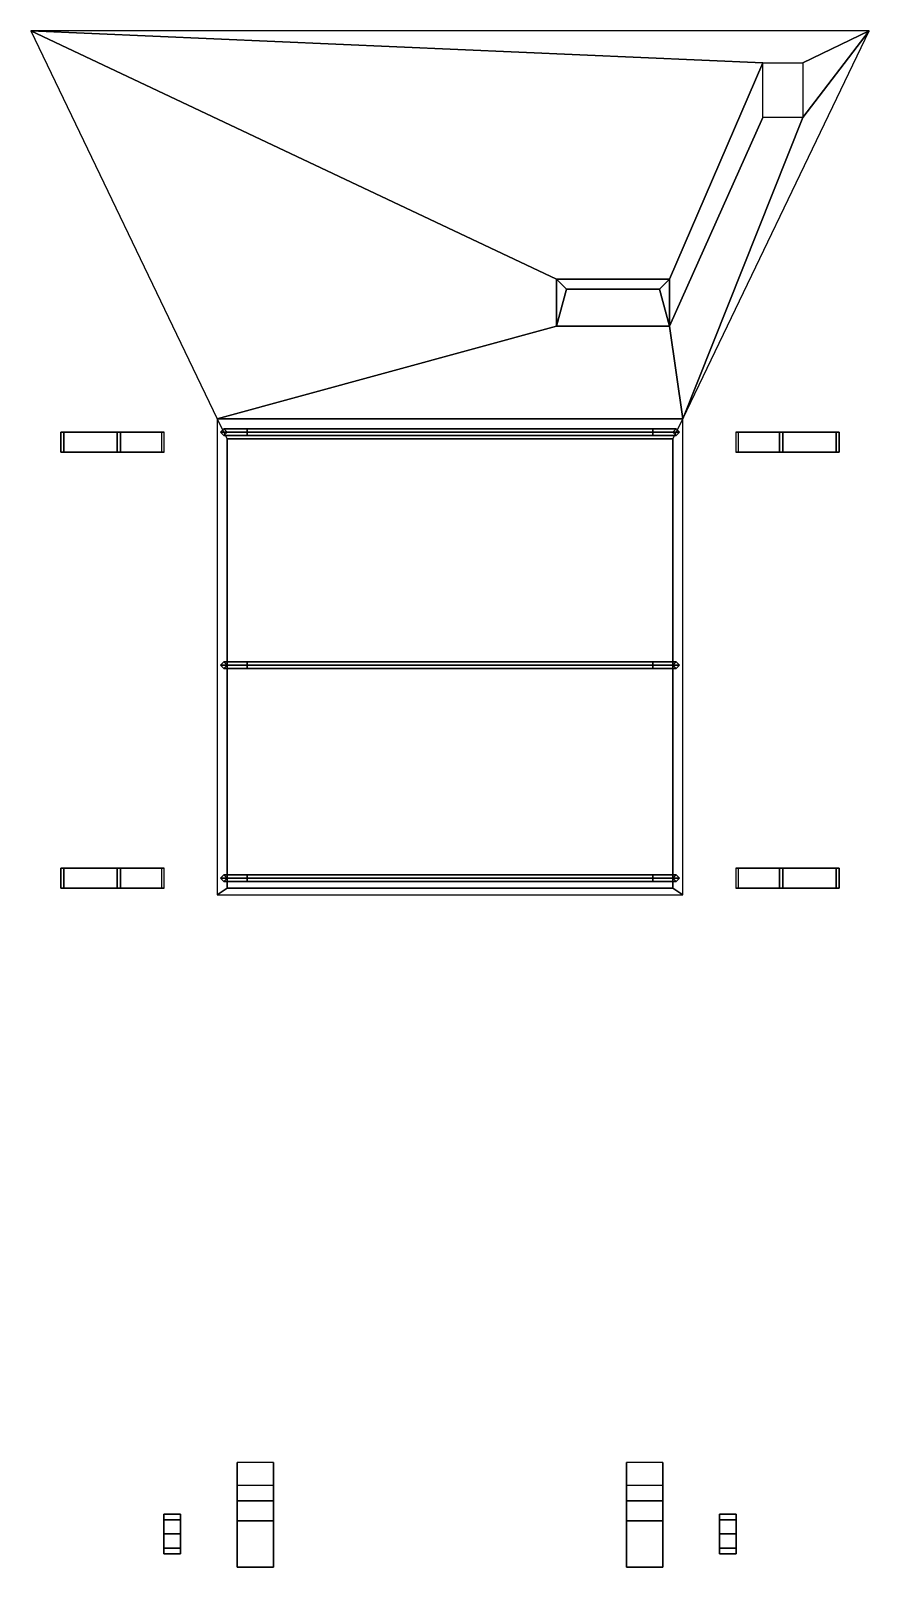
# Model space of a CAD drawing. Extents: x -1.26 to 1.26, y -2.49 to 2.13.
import ezdxf

# ---------------------------------------------------------------- set-up
doc = ezdxf.new("R2010")
doc.units = 0
doc.layers.add('BERGE_BASE', color=4, linetype='CONTINUOUS')

msp = doc.modelspace()

# ---------------------------------------------------------------- linework, layer by layer
at = {"layer": 'BERGE_BASE'}
for points in [[(-1.26, 2.1263, 1.17), (0.94, 2.03, 1.2253), (1.06, 2.03, 1.2253), (1.26, 2.1263, 1.17)], [(-1.26, 2.1263, 1.17), (0.32, 1.38, 1.5987), (0.66, 1.38, 1.5987), (0.94, 2.03, 1.2253)], [(-1.26, 2.1263, 1.17), (-0.7, 0.96, 1.84), (0.32, 1.2385, 1.68), (0.32, 1.38, 1.5987)], [(1.06, 1.8652, 1.32), (0.7, 0.96, 1.84), (1.26, 2.1263, 1.17)], [(1.06, 2.03, 1.2253), (1.06, 1.8652, 1.32), (1.26, 2.1263, 1.17)], [(0.94, 2.03, 1.2253), (0.66, 1.38, 1.5987), (0.66, 1.2385, 1.68), (0.94, 1.8652, 1.32)], [(0.94, 1.8652, 1.32), (0.66, 1.2385, 1.68), (0.7, 0.96, 1.84), (1.06, 1.8652, 1.32)], [(0.32, 1.38, 1.63), (0.35, 1.35, 1.68), (0.63, 1.35, 1.68), (0.66, 1.38, 1.63)], [(0.32, 1.38, 1.5987), (0.32, 1.38, 1.63), (0.66, 1.38, 1.63), (0.66, 1.38, 1.5987)], [(0.32, 1.2385, 1.68), (0.32, 1.2385, 1.68), (0.35, 1.35, 1.68), (0.32, 1.38, 1.63)], [(0.32, 1.2385, 1.68), (0.32, 1.2385, 1.68), (0.32, 1.38, 1.63), (0.32, 1.38, 1.5987)], [(0.35, 1.35, 1.68), (0.32, 1.2385, 1.68), (0.66, 1.2385, 1.68), (0.63, 1.35, 1.68)], [(0.66, 1.38, 1.63), (0.63, 1.35, 1.68), (0.66, 1.2385, 1.68)], [(0.66, 1.38, 1.5987), (0.66, 1.38, 1.63), (0.66, 1.2385, 1.68)], [(0.32, 1.2385, 1.68), (-0.7, 0.96, 1.84), (0.7, 0.96, 1.84), (0.66, 1.2385, 1.68)], [(-0.7, 0.96, 1.84), (-0.7, -0.47, 1.84), (-0.67, -0.45, 1.84), (-0.67, 0.9, 1.84)], [(0.7, 0.96, 1.84), (-0.7, 0.96, 1.84), (-0.67, 0.9, 1.84), (0.67, 0.9, 1.84)], [(-0.68, 0.93, 1.91), (-0.69, 0.92, 1.91), (-0.61, 0.92, 1.98), (-0.61, 0.93, 1.97)], [(-0.68, 0.93, 1.84), (-0.69, 0.92, 1.84), (-0.69, 0.92, 1.91), (-0.68, 0.93, 1.91)], [(-0.67, 0.92, 1.91), (-0.68, 0.93, 1.91), (-0.61, 0.93, 1.97), (-0.61, 0.92, 1.96)], [(-0.67, 0.92, 1.84), (-0.68, 0.93, 1.84), (-0.68, 0.93, 1.91), (-0.67, 0.92, 1.91)], [(0.61, 0.92, 1.98), (0.61, 0.93, 1.97), (-0.61, 0.93, 1.97), (-0.61, 0.92, 1.98)], [(0.61, 0.93, 1.97), (0.61, 0.92, 1.96), (-0.61, 0.92, 1.96), (-0.61, 0.93, 1.97)], [(0.69, 0.92, 1.91), (0.68, 0.93, 1.91), (0.61, 0.93, 1.97), (0.61, 0.92, 1.98)], [(0.68, 0.93, 1.91), (0.67, 0.92, 1.91), (0.61, 0.92, 1.96), (0.61, 0.93, 1.97)], [(0.67, 0.9, 1.84), (0.67, -0.45, 1.84), (0.7, -0.47, 1.84), (0.7, 0.96, 1.84)], [(0.68, 0.93, 1.84), (0.67, 0.92, 1.84), (0.67, 0.92, 1.91), (0.68, 0.93, 1.91)], [(0.69, 0.92, 1.84), (0.68, 0.93, 1.84), (0.68, 0.93, 1.91), (0.69, 0.92, 1.91)], [(-1, 0.92, 1.65), (-1.17, 0.92, 1.42), (-1.17, 0.86, 1.42), (-1, 0.86, 1.65)], [(-0.99, 0.92, 1.64), (-1.16, 0.92, 1.4), (-1.17, 0.92, 1.42), (-1, 0.92, 1.65)], [(-1.17, 0.86, 1.42), (-1.17, 0.92, 1.42), (-1.17, 0.92, 1.2777), (-1.17, 0.86, 1.2777)], [(-1.17, 0.92, 1.2777), (-1.17, 0.92, 1.42), (-1.16, 0.92, 1.4), (-1.16, 0.92, 1.2896)], [(-1.16, 0.86, 1.4), (-1.16, 0.92, 1.4), (-0.99, 0.92, 1.64), (-0.99, 0.86, 1.64)], [(-1.16, 0.92, 1.2896), (-1.16, 0.92, 1.4), (-1.16, 0.86, 1.4), (-1.16, 0.86, 1.2896)], [(-0.8588, 0.92, 1.65), (-1, 0.92, 1.65), (-1, 0.86, 1.65), (-0.8588, 0.86, 1.65)], [(-0.8672, 0.92, 1.64), (-0.99, 0.92, 1.64), (-1, 0.92, 1.65), (-0.8588, 0.92, 1.65)], [(-0.99, 0.86, 1.64), (-0.99, 0.92, 1.64), (-0.8672, 0.92, 1.64), (-0.8672, 0.86, 1.64)], [(-0.69, 0.92, 1.91), (-0.68, 0.91, 1.91), (-0.61, 0.91, 1.97), (-0.61, 0.92, 1.98)], [(-0.69, 0.92, 1.84), (-0.68, 0.91, 1.84), (-0.68, 0.91, 1.91), (-0.69, 0.92, 1.91)], [(-0.68, 0.91, 1.91), (-0.67, 0.92, 1.91), (-0.61, 0.92, 1.96), (-0.61, 0.91, 1.97)], [(-0.68, 0.91, 1.84), (-0.67, 0.92, 1.84), (-0.67, 0.92, 1.91), (-0.68, 0.91, 1.91)], [(0.67, 0.9, 1.34), (-0.67, 0.9, 1.34), (-0.67, -0.45, 1.34), (0.67, -0.45, 1.34)], [(-0.67, 0.9, 1.34), (-0.67, 0.9, 1.84), (-0.67, -0.45, 1.84), (-0.67, -0.45, 1.34)], [(0.67, 0.9, 1.84), (-0.67, 0.9, 1.84), (-0.67, 0.9, 1.34), (0.67, 0.9, 1.34)], [(0.61, 0.92, 1.96), (0.61, 0.91, 1.97), (-0.61, 0.91, 1.97), (-0.61, 0.92, 1.96)], [(0.61, 0.91, 1.97), (0.61, 0.92, 1.98), (-0.61, 0.92, 1.98), (-0.61, 0.91, 1.97)], [(0.67, 0.92, 1.91), (0.68, 0.91, 1.91), (0.61, 0.91, 1.97), (0.61, 0.92, 1.96)], [(0.68, 0.91, 1.91), (0.69, 0.92, 1.91), (0.61, 0.92, 1.98), (0.61, 0.91, 1.97)], [(0.67, 0.92, 1.84), (0.68, 0.91, 1.84), (0.68, 0.91, 1.91), (0.67, 0.92, 1.91)], [(0.67, 0.9, 1.84), (0.67, 0.9, 1.34), (0.67, -0.45, 1.34), (0.67, -0.45, 1.84)], [(0.68, 0.91, 1.84), (0.69, 0.92, 1.84), (0.69, 0.92, 1.91), (0.68, 0.91, 1.91)], [(0.8588, 0.92, 1.65), (1, 0.92, 1.65), (0.99, 0.92, 1.64), (0.8672, 0.92, 1.64)], [(0.8588, 0.86, 1.65), (1, 0.86, 1.65), (1, 0.92, 1.65), (0.8588, 0.92, 1.65)], [(0.99, 0.92, 1.64), (0.99, 0.86, 1.64), (0.8672, 0.86, 1.64), (0.8672, 0.92, 1.64)], [(1.16, 0.92, 1.4), (1.16, 0.86, 1.4), (0.99, 0.86, 1.64), (0.99, 0.92, 1.64)], [(1, 0.92, 1.65), (1.17, 0.92, 1.42), (1.16, 0.92, 1.4), (0.99, 0.92, 1.64)], [(1, 0.86, 1.65), (1.17, 0.86, 1.42), (1.17, 0.92, 1.42), (1, 0.92, 1.65)], [(1.16, 0.92, 1.2896), (1.16, 0.92, 1.4), (1.17, 0.92, 1.42), (1.17, 0.92, 1.2777)], [(1.16, 0.86, 1.2896), (1.16, 0.86, 1.4), (1.16, 0.92, 1.4), (1.16, 0.92, 1.2896)], [(1.17, 0.92, 1.42), (1.17, 0.86, 1.42), (1.17, 0.86, 1.2777), (1.17, 0.92, 1.2777)], [(-1, 0.86, 1.65), (-1.17, 0.86, 1.42), (-1.16, 0.86, 1.4), (-0.99, 0.86, 1.64)], [(-1.16, 0.86, 1.2896), (-1.16, 0.86, 1.4), (-1.17, 0.86, 1.42), (-1.17, 0.86, 1.2777)], [(-0.8588, 0.86, 1.65), (-1, 0.86, 1.65), (-0.99, 0.86, 1.64), (-0.8672, 0.86, 1.64)], [(0.8672, 0.86, 1.64), (0.99, 0.86, 1.64), (1, 0.86, 1.65), (0.8588, 0.86, 1.65)], [(0.99, 0.86, 1.64), (1.16, 0.86, 1.4), (1.17, 0.86, 1.42), (1, 0.86, 1.65)], [(1.17, 0.86, 1.2777), (1.17, 0.86, 1.42), (1.16, 0.86, 1.4), (1.16, 0.86, 1.2896)], [(-0.68, 0.23, 1.91), (-0.69, 0.22, 1.91), (-0.61, 0.22, 1.98), (-0.61, 0.23, 1.97)], [(-0.68, 0.23, 1.84), (-0.69, 0.22, 1.84), (-0.69, 0.22, 1.91), (-0.68, 0.23, 1.91)], [(-0.69, 0.22, 1.91), (-0.68, 0.21, 1.91), (-0.61, 0.21, 1.97), (-0.61, 0.22, 1.98)], [(-0.69, 0.22, 1.84), (-0.68, 0.21, 1.84), (-0.68, 0.21, 1.91), (-0.69, 0.22, 1.91)], [(-0.67, 0.22, 1.91), (-0.68, 0.23, 1.91), (-0.61, 0.23, 1.97), (-0.61, 0.22, 1.96)], [(-0.67, 0.22, 1.84), (-0.68, 0.23, 1.84), (-0.68, 0.23, 1.91), (-0.67, 0.22, 1.91)], [(-0.68, 0.21, 1.91), (-0.67, 0.22, 1.91), (-0.61, 0.22, 1.96), (-0.61, 0.21, 1.97)], [(-0.68, 0.21, 1.84), (-0.67, 0.22, 1.84), (-0.67, 0.22, 1.91), (-0.68, 0.21, 1.91)], [(0.61, 0.22, 1.98), (0.61, 0.23, 1.97), (-0.61, 0.23, 1.97), (-0.61, 0.22, 1.98)], [(0.61, 0.23, 1.97), (0.61, 0.22, 1.96), (-0.61, 0.22, 1.96), (-0.61, 0.23, 1.97)], [(0.61, 0.22, 1.96), (0.61, 0.21, 1.97), (-0.61, 0.21, 1.97), (-0.61, 0.22, 1.96)], [(0.61, 0.21, 1.97), (0.61, 0.22, 1.98), (-0.61, 0.22, 1.98), (-0.61, 0.21, 1.97)], [(0.69, 0.22, 1.91), (0.68, 0.23, 1.91), (0.61, 0.23, 1.97), (0.61, 0.22, 1.98)], [(0.68, 0.23, 1.91), (0.67, 0.22, 1.91), (0.61, 0.22, 1.96), (0.61, 0.23, 1.97)], [(0.67, 0.22, 1.91), (0.68, 0.21, 1.91), (0.61, 0.21, 1.97), (0.61, 0.22, 1.96)], [(0.68, 0.21, 1.91), (0.69, 0.22, 1.91), (0.61, 0.22, 1.98), (0.61, 0.21, 1.97)], [(0.68, 0.23, 1.84), (0.67, 0.22, 1.84), (0.67, 0.22, 1.91), (0.68, 0.23, 1.91)], [(0.67, 0.22, 1.84), (0.68, 0.21, 1.84), (0.68, 0.21, 1.91), (0.67, 0.22, 1.91)], [(0.69, 0.22, 1.84), (0.68, 0.23, 1.84), (0.68, 0.23, 1.91), (0.69, 0.22, 1.91)], [(0.68, 0.21, 1.84), (0.69, 0.22, 1.84), (0.69, 0.22, 1.91), (0.68, 0.21, 1.91)], [(-0.99, -0.39, 1.64), (-1.16, -0.39, 1.4), (-1.17, -0.39, 1.42), (-1, -0.39, 1.65)], [(-1, -0.39, 1.65), (-1.17, -0.39, 1.42), (-1.17, -0.45, 1.42), (-1, -0.45, 1.65)], [(-1.17, -0.39, 1.2777), (-1.17, -0.39, 1.42), (-1.16, -0.39, 1.4), (-1.16, -0.39, 1.2896)], [(-1.17, -0.45, 1.42), (-1.17, -0.39, 1.42), (-1.17, -0.39, 1.2777), (-1.17, -0.45, 1.2777)], [(-1.16, -0.45, 1.4), (-1.16, -0.39, 1.4), (-0.99, -0.39, 1.64), (-0.99, -0.45, 1.64)], [(-1.16, -0.39, 1.2896), (-1.16, -0.39, 1.4), (-1.16, -0.45, 1.4), (-1.16, -0.45, 1.2896)], [(-0.8672, -0.39, 1.64), (-0.99, -0.39, 1.64), (-1, -0.39, 1.65), (-0.8588, -0.39, 1.65)], [(-0.8588, -0.39, 1.65), (-1, -0.39, 1.65), (-1, -0.45, 1.65), (-0.8588, -0.45, 1.65)], [(-0.99, -0.45, 1.64), (-0.99, -0.39, 1.64), (-0.8672, -0.39, 1.64), (-0.8672, -0.45, 1.64)], [(-0.68, -0.41, 1.91), (-0.69, -0.42, 1.91), (-0.61, -0.42, 1.98), (-0.61, -0.41, 1.97)], [(-0.68, -0.41, 1.84), (-0.69, -0.42, 1.84), (-0.69, -0.42, 1.91), (-0.68, -0.41, 1.91)], [(-0.67, -0.42, 1.91), (-0.68, -0.41, 1.91), (-0.61, -0.41, 1.97), (-0.61, -0.42, 1.96)], [(-0.67, -0.42, 1.84), (-0.68, -0.41, 1.84), (-0.68, -0.41, 1.91), (-0.67, -0.42, 1.91)], [(0.61, -0.42, 1.98), (0.61, -0.41, 1.97), (-0.61, -0.41, 1.97), (-0.61, -0.42, 1.98)], [(0.61, -0.41, 1.97), (0.61, -0.42, 1.96), (-0.61, -0.42, 1.96), (-0.61, -0.41, 1.97)], [(0.69, -0.42, 1.91), (0.68, -0.41, 1.91), (0.61, -0.41, 1.97), (0.61, -0.42, 1.98)], [(0.68, -0.41, 1.91), (0.67, -0.42, 1.91), (0.61, -0.42, 1.96), (0.61, -0.41, 1.97)], [(0.68, -0.41, 1.84), (0.67, -0.42, 1.84), (0.67, -0.42, 1.91), (0.68, -0.41, 1.91)], [(0.69, -0.42, 1.84), (0.68, -0.41, 1.84), (0.68, -0.41, 1.91), (0.69, -0.42, 1.91)], [(0.8588, -0.45, 1.65), (1, -0.45, 1.65), (1, -0.39, 1.65), (0.8588, -0.39, 1.65)], [(0.8588, -0.39, 1.65), (1, -0.39, 1.65), (0.99, -0.39, 1.64), (0.8672, -0.39, 1.64)], [(0.99, -0.39, 1.64), (0.99, -0.45, 1.64), (0.8672, -0.45, 1.64), (0.8672, -0.39, 1.64)], [(1, -0.39, 1.65), (1.17, -0.39, 1.42), (1.16, -0.39, 1.4), (0.99, -0.39, 1.64)], [(1.16, -0.39, 1.4), (1.16, -0.45, 1.4), (0.99, -0.45, 1.64), (0.99, -0.39, 1.64)], [(1, -0.45, 1.65), (1.17, -0.45, 1.42), (1.17, -0.39, 1.42), (1, -0.39, 1.65)], [(1.16, -0.39, 1.2896), (1.16, -0.39, 1.4), (1.17, -0.39, 1.42), (1.17, -0.39, 1.2777)], [(1.16, -0.45, 1.2896), (1.16, -0.45, 1.4), (1.16, -0.39, 1.4), (1.16, -0.39, 1.2896)], [(1.17, -0.39, 1.42), (1.17, -0.45, 1.42), (1.17, -0.45, 1.2777), (1.17, -0.39, 1.2777)], [(-1, -0.45, 1.65), (-1.17, -0.45, 1.42), (-1.16, -0.45, 1.4), (-0.99, -0.45, 1.64)], [(-1.16, -0.45, 1.2896), (-1.16, -0.45, 1.4), (-1.17, -0.45, 1.42), (-1.17, -0.45, 1.2777)], [(-0.8588, -0.45, 1.65), (-1, -0.45, 1.65), (-0.99, -0.45, 1.64), (-0.8672, -0.45, 1.64)], [(0.67, -0.45, 1.84), (-0.67, -0.45, 1.84), (-0.7, -0.47, 1.84), (0.7, -0.47, 1.84)], [(-0.69, -0.42, 1.91), (-0.68, -0.43, 1.91), (-0.61, -0.43, 1.97), (-0.61, -0.42, 1.98)], [(-0.69, -0.42, 1.84), (-0.68, -0.43, 1.84), (-0.68, -0.43, 1.91), (-0.69, -0.42, 1.91)], [(-0.68, -0.43, 1.91), (-0.67, -0.42, 1.91), (-0.61, -0.42, 1.96), (-0.61, -0.43, 1.97)], [(-0.68, -0.43, 1.84), (-0.67, -0.42, 1.84), (-0.67, -0.42, 1.91), (-0.68, -0.43, 1.91)], [(0.67, -0.45, 1.34), (-0.67, -0.45, 1.34), (-0.67, -0.45, 1.84), (0.67, -0.45, 1.84)], [(0.61, -0.42, 1.96), (0.61, -0.43, 1.97), (-0.61, -0.43, 1.97), (-0.61, -0.42, 1.96)], [(0.61, -0.43, 1.97), (0.61, -0.42, 1.98), (-0.61, -0.42, 1.98), (-0.61, -0.43, 1.97)], [(0.67, -0.42, 1.91), (0.68, -0.43, 1.91), (0.61, -0.43, 1.97), (0.61, -0.42, 1.96)], [(0.68, -0.43, 1.91), (0.69, -0.42, 1.91), (0.61, -0.42, 1.98), (0.61, -0.43, 1.97)], [(0.67, -0.42, 1.84), (0.68, -0.43, 1.84), (0.68, -0.43, 1.91), (0.67, -0.42, 1.91)], [(0.68, -0.43, 1.84), (0.69, -0.42, 1.84), (0.69, -0.42, 1.91), (0.68, -0.43, 1.91)], [(0.8672, -0.45, 1.64), (0.99, -0.45, 1.64), (1, -0.45, 1.65), (0.8588, -0.45, 1.65)], [(0.99, -0.45, 1.64), (1.16, -0.45, 1.4), (1.17, -0.45, 1.42), (1, -0.45, 1.65)], [(1.17, -0.45, 1.2777), (1.17, -0.45, 1.42), (1.16, -0.45, 1.4), (1.16, -0.45, 1.2896)], [(-0.64, -2.2438, 0.46), (-0.64, -2.49, 0.46), (-0.64, -2.29, 0.8), (-0.64, -2.1749, 0.8)], [(-0.64, -2.1749, 0.8), (-0.64, -2.29, 0.8), (-0.53, -2.29, 0.8), (-0.53, -2.1749, 0.8)], [(-0.53, -2.29, 0.8), (-0.53, -2.49, 0.46), (-0.53, -2.2438, 0.46), (-0.53, -2.1749, 0.8)], [(0.53, -2.2438, 0.46), (0.53, -2.49, 0.46), (0.53, -2.29, 0.8), (0.53, -2.1749, 0.8)], [(0.53, -2.1749, 0.8), (0.53, -2.29, 0.8), (0.64, -2.29, 0.8), (0.64, -2.1749, 0.8)], [(0.64, -2.29, 0.8), (0.64, -2.49, 0.46), (0.64, -2.2438, 0.46), (0.64, -2.1749, 0.8)], [(-0.53, -2.2438, 0.46), (-0.53, -2.49, 0.46), (-0.64, -2.49, 0.46), (-0.64, -2.2438, 0.46)], [(0.64, -2.2438, 0.46), (0.64, -2.49, 0.46), (0.53, -2.49, 0.46), (0.53, -2.2438, 0.46)], [(-0.64, -2.49, 0.46), (-0.64, -2.49, 0.61), (-0.64, -2.35, 0.76), (-0.64, -2.29, 0.8)], [(-0.64, -2.29, 0.8), (-0.64, -2.35, 0.76), (-0.53, -2.35, 0.76), (-0.53, -2.29, 0.8)], [(-0.53, -2.35, 0.76), (-0.53, -2.49, 0.61), (-0.53, -2.49, 0.46), (-0.53, -2.29, 0.8)], [(0.53, -2.49, 0.46), (0.53, -2.49, 0.61), (0.53, -2.35, 0.76), (0.53, -2.29, 0.8)], [(0.53, -2.29, 0.8), (0.53, -2.35, 0.76), (0.64, -2.35, 0.76), (0.64, -2.29, 0.8)], [(0.64, -2.35, 0.76), (0.64, -2.49, 0.61), (0.64, -2.49, 0.46), (0.64, -2.29, 0.8)], [(-0.86, -2.45, 0.58), (-0.86, -2.3476, 0.6224), (-0.86, -2.33, 0.58), (-0.86, -2.4324, 0.5376)], [(-0.86, -2.4324, 0.5376), (-0.86, -2.33, 0.58), (-0.86, -2.3476, 0.5376), (-0.86, -2.39, 0.52)], [(-0.86, -2.33, 0.58), (-0.86, -2.3476, 0.6224), (-0.81, -2.3476, 0.6224), (-0.81, -2.33, 0.58)], [(-0.86, -2.3476, 0.5376), (-0.86, -2.33, 0.58), (-0.81, -2.33, 0.58), (-0.81, -2.3476, 0.5376)], [(-0.86, -2.4324, 0.6224), (-0.86, -2.39, 0.64), (-0.86, -2.3476, 0.6224), (-0.86, -2.45, 0.58)], [(-0.86, -2.3476, 0.6224), (-0.86, -2.39, 0.64), (-0.81, -2.39, 0.64), (-0.81, -2.3476, 0.6224)], [(-0.86, -2.39, 0.52), (-0.86, -2.3476, 0.5376), (-0.81, -2.3476, 0.5376), (-0.81, -2.39, 0.52)], [(-0.64, -2.35, 0.76), (-0.64, -2.49, 0.61), (-0.53, -2.49, 0.61), (-0.53, -2.35, 0.76)], [(0.53, -2.35, 0.76), (0.53, -2.49, 0.61), (0.64, -2.49, 0.61), (0.64, -2.35, 0.76)], [(0.86, -2.3476, 0.6224), (0.86, -2.33, 0.58), (0.81, -2.33, 0.58), (0.81, -2.3476, 0.6224)], [(0.86, -2.33, 0.58), (0.86, -2.3476, 0.5376), (0.81, -2.3476, 0.5376), (0.81, -2.33, 0.58)], [(0.86, -2.39, 0.64), (0.86, -2.3476, 0.6224), (0.81, -2.3476, 0.6224), (0.81, -2.39, 0.64)], [(0.86, -2.3476, 0.5376), (0.86, -2.39, 0.52), (0.81, -2.39, 0.52), (0.81, -2.3476, 0.5376)], [(0.86, -2.4324, 0.6224), (0.86, -2.33, 0.58), (0.86, -2.3476, 0.6224), (0.86, -2.39, 0.64)], [(0.86, -2.45, 0.58), (0.86, -2.3476, 0.5376), (0.86, -2.33, 0.58), (0.86, -2.4324, 0.6224)], [(0.86, -2.4324, 0.5376), (0.86, -2.39, 0.52), (0.86, -2.3476, 0.5376), (0.86, -2.45, 0.58)], [(-0.86, -2.39, 0.64), (-0.86, -2.4324, 0.6224), (-0.81, -2.4324, 0.6224), (-0.81, -2.39, 0.64)], [(-0.86, -2.4324, 0.5376), (-0.86, -2.39, 0.52), (-0.81, -2.39, 0.52), (-0.81, -2.4324, 0.5376)], [(0.86, -2.4324, 0.6224), (0.86, -2.39, 0.64), (0.81, -2.39, 0.64), (0.81, -2.4324, 0.6224)], [(0.86, -2.39, 0.52), (0.86, -2.4324, 0.5376), (0.81, -2.4324, 0.5376), (0.81, -2.39, 0.52)], [(-0.86, -2.4324, 0.6224), (-0.86, -2.45, 0.58), (-0.81, -2.45, 0.58), (-0.81, -2.4324, 0.6224)], [(-0.86, -2.45, 0.58), (-0.86, -2.4324, 0.5376), (-0.81, -2.4324, 0.5376), (-0.81, -2.45, 0.58)], [(0.86, -2.45, 0.58), (0.86, -2.4324, 0.6224), (0.81, -2.4324, 0.6224), (0.81, -2.45, 0.58)], [(0.86, -2.4324, 0.5376), (0.86, -2.45, 0.58), (0.81, -2.45, 0.58), (0.81, -2.4324, 0.5376)], [(-0.53, -2.49, 0.46), (-0.53, -2.49, 0.61), (-0.64, -2.49, 0.61), (-0.64, -2.49, 0.46)], [(0.64, -2.49, 0.46), (0.64, -2.49, 0.61), (0.53, -2.49, 0.61), (0.53, -2.49, 0.46)]]:
    msp.add_3dface(points, dxfattribs=at)

doc.saveas('drawing.dxf')
